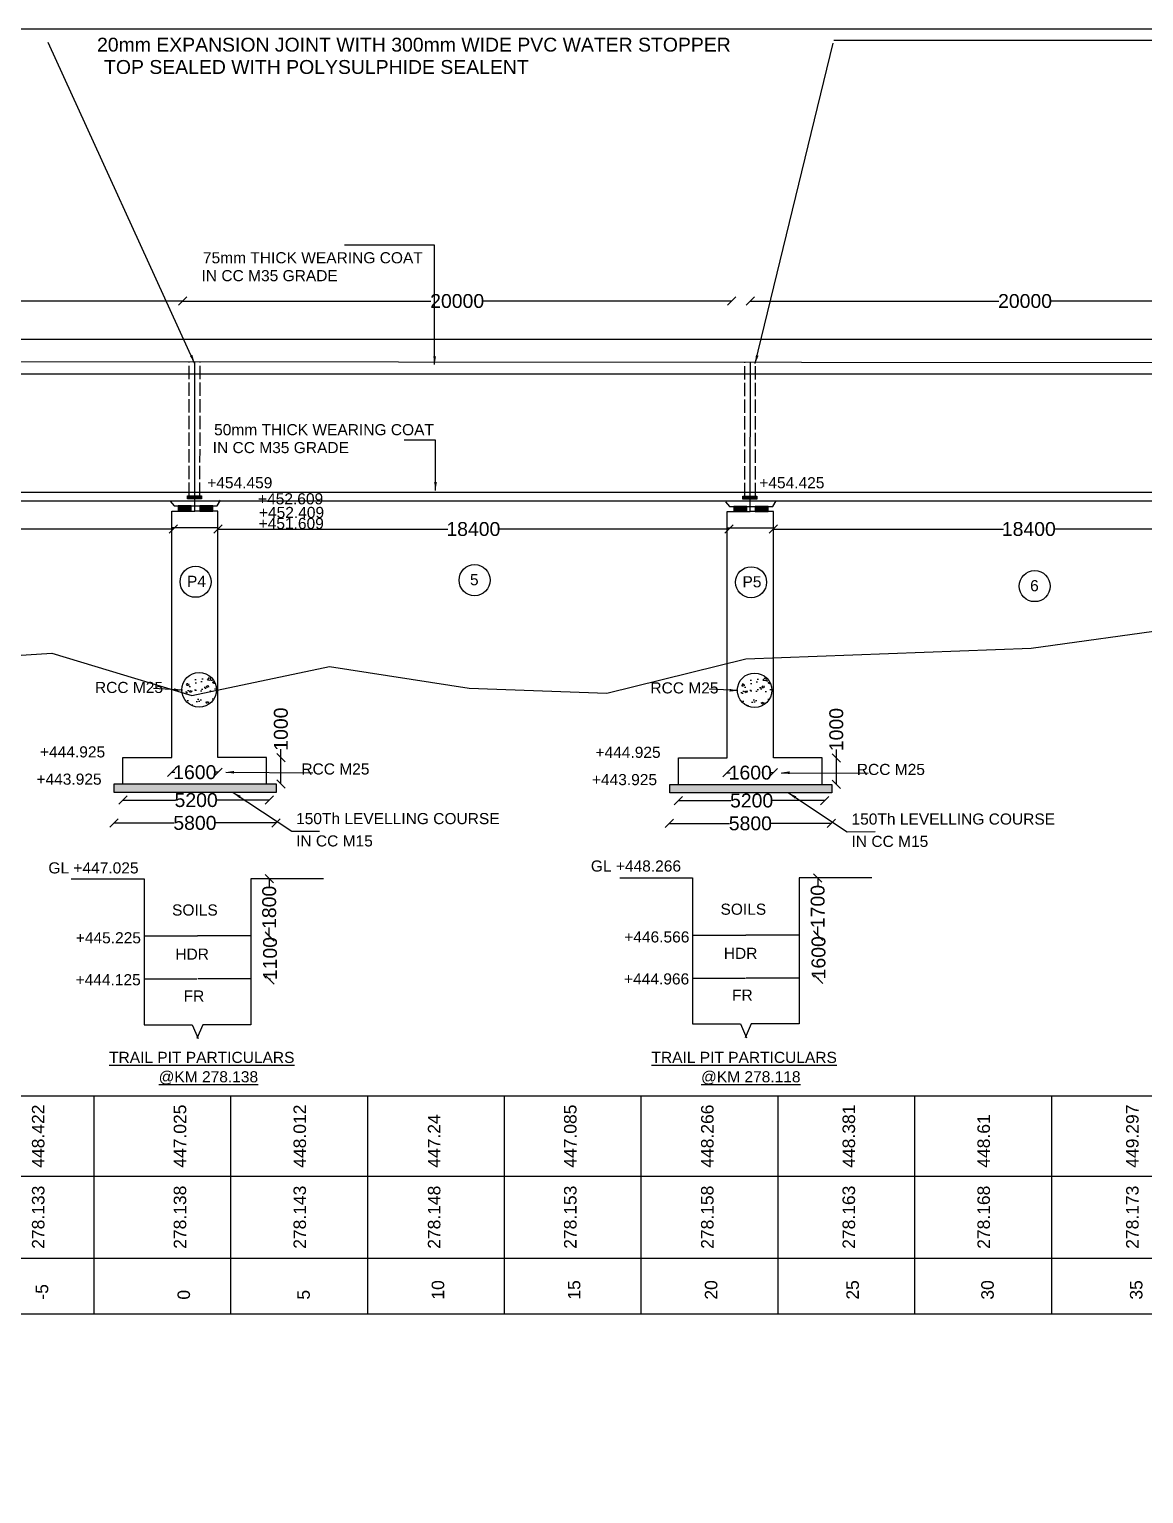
# Model space of a CAD drawing. Header units: millimetres. Extents: x 5124 to 3252586, y 2311 to 45846679.
# Drawn here: x 3092263 to 3132391, y 45793984 to 45846679 of the extents above; entities that cross this region are included whole.
import ezdxf

# ---------------------------------------------------------------- set-up
doc = ezdxf.new("R2010")
doc.units = ezdxf.units.MM
doc.header["$MEASUREMENT"] = 0
doc.linetypes.add('ACAD_ISO02W100', pattern=[15, 12, -3])
for name, color, linetype in [('DIMENSION', 7, 'Continuous'), ('DRAWING', 7, 'Continuous'), ('TEXT', 7, 'Continuous')]:
    doc.layers.add(name, color=color, linetype=linetype)
doc.styles.get("Standard").update_dxf_attribs({"font": 'arial.ttf'})
doc.dimstyles.get("Standard").update_dxf_attribs({"dimtxt": 500, "dimasz": 300, "dimexe": 0.18, "dimexo": 0.0625, "dimgap": 0.09, "dimtad": 0, "dimdec": 0, "dimzin": 0, "dimdsep": 46, "dimtxsty": 'Standard', "dimblk": 'OBLIQUE', "dimcen": 0.09, "dimse1": 1, "dimse2": 1, "dimadec": 0, "dimazin": 0, "dimtfac": 1, "dimtdec": 0, "dimtofl": 0, "dimtmove": 0, "dimatfit": 3, "dimfxl": 1, "dimtolj": 1, "dimtzin": 0, "dimarcsym": 0})

# ---------------------------------------------------------------- blocks, each defined once
blk = doc.blocks.new('_Oblique')
at = {"color": 0, "linetype": 'ByBlock', "lineweight": -2}
blk.add_line((-0.5, -0.5), (0.5, 0.5), dxfattribs=at)
blk = doc.blocks.new('*D35')
at = {"layer": 'Defpoints', "color": 0, "transparency": 16777216}
for p in [(3095638, 45819523), (3100907, 45819523), (3100907, 45818940)]:
    blk.add_point(p, dxfattribs=at)
at = {"layer": 'DIMENSION', "color": 0, "lineweight": -2, "transparency": 16777216}
for p, q in [((3095638, 45818940), (3097527, 45818940)), ((3100907, 45818940), (3099018, 45818940))]:
    blk.add_line(p, q, dxfattribs=at)
at = {"layer": 'DIMENSION', "color": 0, "lineweight": -2, "transparency": 16777216, "xscale": 300, "yscale": 300, "zscale": 300, "rotation": 180}
blk.add_blockref('_Oblique', (3095638, 45818940), dxfattribs=at)
at = {"layer": 'DIMENSION', "color": 0, "lineweight": -2, "transparency": 16777216, "xscale": 300, "yscale": 300, "zscale": 300}
blk.add_blockref('_Oblique', (3100907, 45818940), dxfattribs=at)
at = {"layer": 'DIMENSION', "color": 0, "transparency": 16777216, "insert": (3098272, 45818940), "char_height": 500, "attachment_point": 5}
blk.add_mtext('\\A1;5200', dxfattribs=at)
blk = doc.blocks.new('*D36')
at = {"layer": 'Defpoints', "color": 0, "transparency": 16777216}
for p in [(3095311, 45819218), (3101143, 45819218), (3101143, 45818119)]:
    blk.add_point(p, dxfattribs=at)
at = {"layer": 'DIMENSION', "color": 0, "lineweight": -2, "transparency": 16777216}
for p, q in [((3095311, 45818119), (3097481, 45818119)), ((3101143, 45818119), (3098973, 45818119))]:
    blk.add_line(p, q, dxfattribs=at)
at = {"layer": 'DIMENSION', "color": 0, "lineweight": -2, "transparency": 16777216, "xscale": 300, "yscale": 300, "zscale": 300, "rotation": 180}
blk.add_blockref('_Oblique', (3095311, 45818119), dxfattribs=at)
at = {"layer": 'DIMENSION', "color": 0, "lineweight": -2, "transparency": 16777216, "xscale": 300, "yscale": 300, "zscale": 300}
blk.add_blockref('_Oblique', (3101143, 45818119), dxfattribs=at)
at = {"layer": 'DIMENSION', "color": 0, "transparency": 16777216, "insert": (3098227, 45818119), "char_height": 500, "attachment_point": 5}
blk.add_mtext('\\A1;5800', dxfattribs=at)
blk = doc.blocks.new('*D37')
at = {"layer": 'Defpoints', "color": 0, "transparency": 16777216}
for p in [(3097391, 45820474), (3099054, 45820474), (3099054, 45819944)]:
    blk.add_point(p, dxfattribs=at)
at = {"layer": 'DIMENSION', "color": 0, "lineweight": -2, "transparency": 16777216}
for p, q in [((3097391, 45819944), (3097500, 45819944)), ((3099054, 45819944), (3098945, 45819944))]:
    blk.add_line(p, q, dxfattribs=at)
at = {"layer": 'DIMENSION', "color": 0, "lineweight": -2, "transparency": 16777216, "xscale": 300, "yscale": 300, "zscale": 300, "rotation": 180}
blk.add_blockref('_Oblique', (3097391, 45819944), dxfattribs=at)
at = {"layer": 'DIMENSION', "color": 0, "lineweight": -2, "transparency": 16777216, "xscale": 300, "yscale": 300, "zscale": 300}
blk.add_blockref('_Oblique', (3099054, 45819944), dxfattribs=at)
at = {"layer": 'DIMENSION', "color": 0, "transparency": 16777216, "insert": (3098223, 45819944), "char_height": 500, "attachment_point": 5}
blk.add_mtext('\\A1;1600', dxfattribs=at)
blk = doc.blocks.new('*D38')
at = {"layer": 'Defpoints', "color": 0, "transparency": 16777216}
for p in [(3100807, 45820474), (3101324, 45820474), (3100807, 45819523)]:
    blk.add_point(p, dxfattribs=at)
at = {"layer": 'DIMENSION', "color": 0, "lineweight": -2, "transparency": 16777216}
for p, q in [((3101324, 45820474), (3101324, 45820774)), ((3101324, 45819523), (3101324, 45820474))]:
    blk.add_line(p, q, dxfattribs=at)
at = {"layer": 'DIMENSION', "color": 0, "lineweight": -2, "transparency": 16777216, "xscale": 300, "yscale": 300, "zscale": 300}
for p, rotation in [((3101324, 45820474), 90), ((3101324, 45819523), 270)]:
    blk.add_blockref('_Oblique', p, dxfattribs=dict(at, rotation=rotation))
at = {"layer": 'DIMENSION', "color": 0, "transparency": 16777216, "insert": (3101324, 45821496), "char_height": 500, "attachment_point": 5, "rotation": 90}
blk.add_mtext('\\A1;1000', dxfattribs=at)
blk = doc.blocks.new('*D39')
at = {"layer": 'Defpoints', "color": 0, "transparency": 16777216}
for p in [(3115638, 45819507), (3120907, 45819507), (3120907, 45818924)]:
    blk.add_point(p, dxfattribs=at)
at = {"layer": 'DIMENSION', "color": 0, "lineweight": -2, "transparency": 16777216}
for p, q in [((3115638, 45818924), (3117527, 45818924)), ((3120907, 45818924), (3119018, 45818924))]:
    blk.add_line(p, q, dxfattribs=at)
at = {"layer": 'DIMENSION', "color": 0, "lineweight": -2, "transparency": 16777216, "xscale": 300, "yscale": 300, "zscale": 300, "rotation": 180}
blk.add_blockref('_Oblique', (3115638, 45818924), dxfattribs=at)
at = {"layer": 'DIMENSION', "color": 0, "lineweight": -2, "transparency": 16777216, "xscale": 300, "yscale": 300, "zscale": 300}
blk.add_blockref('_Oblique', (3120907, 45818924), dxfattribs=at)
at = {"layer": 'DIMENSION', "color": 0, "transparency": 16777216, "insert": (3118272, 45818924), "char_height": 500, "attachment_point": 5}
blk.add_mtext('\\A1;5200', dxfattribs=at)
blk = doc.blocks.new('*D40')
at = {"layer": 'Defpoints', "color": 0, "transparency": 16777216}
for p in [(3115311, 45819201), (3121143, 45819201), (3121143, 45818103)]:
    blk.add_point(p, dxfattribs=at)
at = {"layer": 'DIMENSION', "color": 0, "lineweight": -2, "transparency": 16777216}
for p, q in [((3115311, 45818103), (3117481, 45818103)), ((3121143, 45818103), (3118973, 45818103))]:
    blk.add_line(p, q, dxfattribs=at)
at = {"layer": 'DIMENSION', "color": 0, "lineweight": -2, "transparency": 16777216, "xscale": 300, "yscale": 300, "zscale": 300, "rotation": 180}
blk.add_blockref('_Oblique', (3115311, 45818103), dxfattribs=at)
at = {"layer": 'DIMENSION', "color": 0, "lineweight": -2, "transparency": 16777216, "xscale": 300, "yscale": 300, "zscale": 300}
blk.add_blockref('_Oblique', (3121143, 45818103), dxfattribs=at)
at = {"layer": 'DIMENSION', "color": 0, "transparency": 16777216, "insert": (3118227, 45818103), "char_height": 500, "attachment_point": 5}
blk.add_mtext('\\A1;5800', dxfattribs=at)
blk = doc.blocks.new('*D41')
at = {"layer": 'Defpoints', "color": 0, "transparency": 16777216}
for p in [(3117391, 45820457), (3119054, 45820457), (3119054, 45819928)]:
    blk.add_point(p, dxfattribs=at)
at = {"layer": 'DIMENSION', "color": 0, "lineweight": -2, "transparency": 16777216}
for p, q in [((3117391, 45819928), (3117500, 45819928)), ((3119054, 45819928), (3118945, 45819928))]:
    blk.add_line(p, q, dxfattribs=at)
at = {"layer": 'DIMENSION', "color": 0, "lineweight": -2, "transparency": 16777216, "xscale": 300, "yscale": 300, "zscale": 300, "rotation": 180}
blk.add_blockref('_Oblique', (3117391, 45819928), dxfattribs=at)
at = {"layer": 'DIMENSION', "color": 0, "lineweight": -2, "transparency": 16777216, "xscale": 300, "yscale": 300, "zscale": 300}
blk.add_blockref('_Oblique', (3119054, 45819928), dxfattribs=at)
at = {"layer": 'DIMENSION', "color": 0, "transparency": 16777216, "insert": (3118223, 45819928), "char_height": 500, "attachment_point": 5}
blk.add_mtext('\\A1;1600', dxfattribs=at)
blk = doc.blocks.new('*D42')
at = {"layer": 'Defpoints', "color": 0, "transparency": 16777216}
for p in [(3120807, 45820457), (3121323, 45820457), (3120807, 45819507)]:
    blk.add_point(p, dxfattribs=at)
at = {"layer": 'DIMENSION', "color": 0, "lineweight": -2, "transparency": 16777216}
for p, q in [((3121323, 45820457), (3121323, 45820757)), ((3121323, 45819507), (3121323, 45820457))]:
    blk.add_line(p, q, dxfattribs=at)
at = {"layer": 'DIMENSION', "color": 0, "lineweight": -2, "transparency": 16777216, "xscale": 300, "yscale": 300, "zscale": 300}
for p, rotation in [((3121323, 45820457), 90), ((3121323, 45819507), 270)]:
    blk.add_blockref('_Oblique', p, dxfattribs=dict(at, rotation=rotation))
at = {"layer": 'DIMENSION', "color": 0, "transparency": 16777216, "insert": (3121323, 45821480), "char_height": 500, "attachment_point": 5, "rotation": 90}
blk.add_mtext('\\A1;1000', dxfattribs=at)
blk = doc.blocks.new('*D60')
at = {"layer": 'Defpoints', "color": 0, "transparency": 16777216}
for p in [(2750615, 45825053), (3156961, 45824512), (3158080, 45824512)]:
    blk.add_point(p, dxfattribs=at)
at = {"layer": 'DIMENSION', "color": 0, "lineweight": -2, "transparency": 16777216}
for p, q in [((3156961, 45825053), (3156961, 45824512)), ((3156961, 45824512), (3156961, 45824212))]:
    blk.add_line(p, q, dxfattribs=at)
at = {"layer": 'DIMENSION', "color": 0, "lineweight": -2, "transparency": 16777216, "xscale": 300, "yscale": 300, "zscale": 300}
for p, rotation in [((3156961, 45825053), 90), ((3156961, 45824512), 270)]:
    blk.add_blockref('_Oblique', p, dxfattribs=dict(at, rotation=rotation))
at = {"layer": 'DIMENSION', "color": 0, "transparency": 16777216, "insert": (3156961, 45823660), "char_height": 500, "attachment_point": 5, "rotation": 90}
blk.add_mtext('\\A1;500', dxfattribs=at)
blk = doc.blocks.new('*D68')
at = {"layer": 'Defpoints', "color": 0, "lineweight": -2, "transparency": 16777216}
for p, q in [((3079054, 45828694), (3087337, 45828694)), ((3097452, 45828694), (3089170, 45828694))]:
    blk.add_line(p, q, dxfattribs=at)
at = {"layer": 'Defpoints', "color": 0, "transparency": 16777216}
for p in [(3079054, 45828984), (3097452, 45828984), (3097452, 45828694)]:
    blk.add_point(p, dxfattribs=at)
at = {"layer": 'Defpoints', "color": 0, "lineweight": -2, "transparency": 16777216, "xscale": 300, "yscale": 300, "zscale": 300, "rotation": 180}
blk.add_blockref('_Oblique', (3079054, 45828694), dxfattribs=at)
at = {"layer": 'Defpoints', "color": 0, "lineweight": -2, "transparency": 16777216, "xscale": 300, "yscale": 300, "zscale": 300}
blk.add_blockref('_Oblique', (3097452, 45828694), dxfattribs=at)
at = {"layer": 'Defpoints', "color": 0, "transparency": 16777216, "insert": (3088253, 45828694), "char_height": 500, "attachment_point": 5}
blk.add_mtext('\\A1;18400', dxfattribs=at)
blk = doc.blocks.new('*D69')
at = {"layer": 'Defpoints', "color": 0, "lineweight": -2, "transparency": 16777216}
for p, q in [((3099054, 45828694), (3107337, 45828694)), ((3117452, 45828694), (3109170, 45828694))]:
    blk.add_line(p, q, dxfattribs=at)
at = {"layer": 'Defpoints', "color": 0, "transparency": 16777216}
for p in [(3099054, 45828984), (3117452, 45828984), (3117452, 45828694)]:
    blk.add_point(p, dxfattribs=at)
at = {"layer": 'Defpoints', "color": 0, "lineweight": -2, "transparency": 16777216, "xscale": 300, "yscale": 300, "zscale": 300, "rotation": 180}
blk.add_blockref('_Oblique', (3099054, 45828694), dxfattribs=at)
at = {"layer": 'Defpoints', "color": 0, "lineweight": -2, "transparency": 16777216, "xscale": 300, "yscale": 300, "zscale": 300}
blk.add_blockref('_Oblique', (3117452, 45828694), dxfattribs=at)
at = {"layer": 'Defpoints', "color": 0, "transparency": 16777216, "insert": (3108253, 45828694), "char_height": 500, "attachment_point": 5}
blk.add_mtext('\\A1;18400', dxfattribs=at)
blk = doc.blocks.new('*D70')
at = {"layer": 'Defpoints', "color": 0, "lineweight": -2, "transparency": 16777216}
for p, q in [((3119054, 45828694), (3127337, 45828694)), ((3137452, 45828694), (3129170, 45828694))]:
    blk.add_line(p, q, dxfattribs=at)
at = {"layer": 'Defpoints', "color": 0, "transparency": 16777216}
for p in [(3119054, 45828984), (3137452, 45828984), (3137452, 45828694)]:
    blk.add_point(p, dxfattribs=at)
at = {"layer": 'Defpoints', "color": 0, "lineweight": -2, "transparency": 16777216, "xscale": 300, "yscale": 300, "zscale": 300, "rotation": 180}
blk.add_blockref('_Oblique', (3119054, 45828694), dxfattribs=at)
at = {"layer": 'Defpoints', "color": 0, "lineweight": -2, "transparency": 16777216, "xscale": 300, "yscale": 300, "zscale": 300}
blk.add_blockref('_Oblique', (3137452, 45828694), dxfattribs=at)
at = {"layer": 'Defpoints', "color": 0, "transparency": 16777216, "insert": (3128253, 45828694), "char_height": 500, "attachment_point": 5}
blk.add_mtext('\\A1;18400', dxfattribs=at)
blk = doc.blocks.new('*D77')
at = {"layer": 'Defpoints', "color": 0, "lineweight": -2, "transparency": 16777216}
for p, q in [((3078005, 45836898), (3086949, 45836898)), ((3097782, 45836898), (3088838, 45836898))]:
    blk.add_line(p, q, dxfattribs=at)
at = {"layer": 'Defpoints', "color": 0, "transparency": 16777216}
for p in [(3097782, 45836898), (3078005, 45836778), (3097782, 45836778)]:
    blk.add_point(p, dxfattribs=at)
at = {"layer": 'Defpoints', "color": 0, "lineweight": -2, "transparency": 16777216, "xscale": 300, "yscale": 300, "zscale": 300, "rotation": 180}
blk.add_blockref('_Oblique', (3078005, 45836898), dxfattribs=at)
at = {"layer": 'Defpoints', "color": 0, "lineweight": -2, "transparency": 16777216, "xscale": 300, "yscale": 300, "zscale": 300}
blk.add_blockref('_Oblique', (3097782, 45836898), dxfattribs=at)
at = {"layer": 'Defpoints', "color": 0, "transparency": 16777216, "insert": (3087893, 45836898), "char_height": 500, "attachment_point": 5}
blk.add_mtext('\\A1;20000', dxfattribs=at)
blk = doc.blocks.new('*D78')
at = {"layer": 'Defpoints', "color": 0, "lineweight": -2, "transparency": 16777216}
for p, q in [((3097782, 45836898), (3106726, 45836898)), ((3117558, 45836898), (3108614, 45836898))]:
    blk.add_line(p, q, dxfattribs=at)
at = {"layer": 'Defpoints', "color": 0, "transparency": 16777216}
for p in [(3117558, 45836898), (3097782, 45836778), (3117558, 45836778)]:
    blk.add_point(p, dxfattribs=at)
at = {"layer": 'Defpoints', "color": 0, "lineweight": -2, "transparency": 16777216, "xscale": 300, "yscale": 300, "zscale": 300, "rotation": 180}
blk.add_blockref('_Oblique', (3097782, 45836898), dxfattribs=at)
at = {"layer": 'Defpoints', "color": 0, "lineweight": -2, "transparency": 16777216, "xscale": 300, "yscale": 300, "zscale": 300}
blk.add_blockref('_Oblique', (3117558, 45836898), dxfattribs=at)
at = {"layer": 'Defpoints', "color": 0, "transparency": 16777216, "insert": (3107670, 45836898), "char_height": 500, "attachment_point": 5}
blk.add_mtext('\\A1;20000', dxfattribs=at)
blk = doc.blocks.new('*D79')
at = {"layer": 'Defpoints', "color": 0, "lineweight": -2, "transparency": 16777216}
for p, q in [((3118229, 45836898), (3127173, 45836898)), ((3138005, 45836898), (3129061, 45836898))]:
    blk.add_line(p, q, dxfattribs=at)
at = {"layer": 'Defpoints', "color": 0, "transparency": 16777216}
for p in [(3138005, 45836898), (3118229, 45836778), (3138005, 45836778)]:
    blk.add_point(p, dxfattribs=at)
at = {"layer": 'Defpoints', "color": 0, "lineweight": -2, "transparency": 16777216, "xscale": 300, "yscale": 300, "zscale": 300, "rotation": 180}
blk.add_blockref('_Oblique', (3118229, 45836898), dxfattribs=at)
at = {"layer": 'Defpoints', "color": 0, "lineweight": -2, "transparency": 16777216, "xscale": 300, "yscale": 300, "zscale": 300}
blk.add_blockref('_Oblique', (3138005, 45836898), dxfattribs=at)
at = {"layer": 'Defpoints', "color": 0, "transparency": 16777216, "insert": (3128117, 45836898), "char_height": 500, "attachment_point": 5}
blk.add_mtext('\\A1;20000', dxfattribs=at)
blk = doc.blocks.new('*D92')
at = {"layer": 'Defpoints', "color": 0, "transparency": 16777216}
for p in [(3119983, 45816142), (3120652, 45816142), (3119968, 45814082)]:
    blk.add_point(p, dxfattribs=at)
at = {"layer": 'DIMENSION', "color": 0, "lineweight": -2, "transparency": 16777216}
for p, q in [((3120652, 45816142), (3120652, 45815834)), ((3120652, 45814082), (3120652, 45814390))]:
    blk.add_line(p, q, dxfattribs=at)
at = {"layer": 'DIMENSION', "color": 0, "lineweight": -2, "transparency": 16777216, "xscale": 300, "yscale": 300, "zscale": 300}
for p, rotation in [((3120652, 45816142), 90), ((3120652, 45814082), 270)]:
    blk.add_blockref('_Oblique', p, dxfattribs=dict(at, rotation=rotation))
at = {"layer": 'DIMENSION', "color": 0, "transparency": 16777216, "insert": (3120652, 45815112), "char_height": 500, "attachment_point": 5, "rotation": 90}
blk.add_mtext('\\A1;1700', dxfattribs=at)
blk = doc.blocks.new('*D91')
at = {"layer": 'Defpoints', "color": 0, "transparency": 16777216}
for p in [(3120013, 45814042), (3120682, 45814042), (3120013, 45812497)]:
    blk.add_point(p, dxfattribs=at)
at = {"layer": 'DIMENSION', "color": 0, "lineweight": -2, "transparency": 16777216}
for p, q in [((3120682, 45814042), (3120682, 45813992)), ((3120682, 45812497), (3120682, 45812547))]:
    blk.add_line(p, q, dxfattribs=at)
at = {"layer": 'DIMENSION', "color": 0, "lineweight": -2, "transparency": 16777216, "xscale": 300, "yscale": 300, "zscale": 300}
for p, rotation in [((3120682, 45814042), 90), ((3120682, 45812497), 270)]:
    blk.add_blockref('_Oblique', p, dxfattribs=dict(at, rotation=rotation))
at = {"layer": 'DIMENSION', "color": 0, "transparency": 16777216, "insert": (3120682, 45813269), "char_height": 500, "attachment_point": 5, "rotation": 90}
blk.add_mtext('\\A1;1600', dxfattribs=at)
blk = doc.blocks.new('*D99')
at = {"layer": 'Defpoints', "color": 0, "transparency": 16777216}
for p in [(3100236, 45816113), (3100904, 45816113), (3100220, 45814053)]:
    blk.add_point(p, dxfattribs=at)
at = {"layer": 'DIMENSION', "color": 0, "lineweight": -2, "transparency": 16777216}
for p, q in [((3100904, 45816113), (3100904, 45815805)), ((3100904, 45814053), (3100904, 45814360))]:
    blk.add_line(p, q, dxfattribs=at)
at = {"layer": 'DIMENSION', "color": 0, "lineweight": -2, "transparency": 16777216, "xscale": 300, "yscale": 300, "zscale": 300}
for p, rotation in [((3100904, 45816113), 90), ((3100904, 45814053), 270)]:
    blk.add_blockref('_Oblique', p, dxfattribs=dict(at, rotation=rotation))
at = {"layer": 'DIMENSION', "color": 0, "transparency": 16777216, "insert": (3100904, 45815083), "char_height": 500, "attachment_point": 5, "rotation": 90}
blk.add_mtext('\\A1;1800', dxfattribs=at)
blk = doc.blocks.new('*D100')
at = {"layer": 'Defpoints', "color": 0, "transparency": 16777216}
for p in [(3100266, 45814013), (3100934, 45814013), (3100266, 45812467)]:
    blk.add_point(p, dxfattribs=at)
at = {"layer": 'DIMENSION', "color": 0, "lineweight": -2, "transparency": 16777216}
for p, q in [((3100934, 45814013), (3100934, 45813962)), ((3100934, 45812467), (3100934, 45812518))]:
    blk.add_line(p, q, dxfattribs=at)
at = {"layer": 'DIMENSION', "color": 0, "lineweight": -2, "transparency": 16777216, "xscale": 300, "yscale": 300, "zscale": 300}
for p, rotation in [((3100934, 45814013), 90), ((3100934, 45812467), 270)]:
    blk.add_blockref('_Oblique', p, dxfattribs=dict(at, rotation=rotation))
at = {"layer": 'DIMENSION', "color": 0, "transparency": 16777216, "insert": (3100934, 45813240), "char_height": 500, "attachment_point": 5, "rotation": 90}
blk.add_mtext('\\A1;1100', dxfattribs=at)

msp = doc.modelspace()

# ---------------------------------------------------------------- hatches: boundary and pattern name
at = {"layer": 'DRAWING'}
for points in [[(3098096.8, 45829528.1), (3097628.8, 45829528.1), (3097628.8, 45829343), (3098096.8, 45829343)], [(3098869.4, 45829528.1), (3098401.5, 45829528.1), (3098401.5, 45829343), (3098869.4, 45829343)], [(3118096.8, 45829511.8), (3117628.8, 45829511.8), (3117628.8, 45829326.7), (3118096.8, 45829326.7)], [(3118869.4, 45829511.8), (3118401.5, 45829511.8), (3118401.5, 45829326.7), (3118869.4, 45829326.7)], [(3101157.5, 45819523.4), (3095325.6, 45819523.4), (3095325.6, 45819217.7), (3101157.5, 45819217.7)], [(3121157.5, 45819507.1), (3115325.6, 45819507.1), (3115325.6, 45819201.5), (3121157.5, 45819201.5)]]:
    msp.add_hatch(color=256, dxfattribs=at).paths.add_polyline_path(points)
h = msp.add_hatch(color=256, dxfattribs=at)
h.paths.add_polyline_path([(3098464.1, 45829892.1), (3098223, 45829892.1), (3098222.9, 45829787.6), (3098464.1, 45829787.6)])
h.paths.add_polyline_path([(3098223, 45829892.1), (3097958.2, 45829892.1), (3097958.2, 45829787.6), (3098222.9, 45829787.6)])
h = msp.add_hatch(color=256, dxfattribs=at)
h.paths.add_polyline_path([(3118464.1, 45829875.8), (3118222.9, 45829875.8), (3118222.9, 45829771.4), (3118464.1, 45829771.4)])
h.paths.add_polyline_path([(3118222.9, 45829875.8), (3117958.2, 45829875.8), (3117958.2, 45829771.4), (3118222.9, 45829771.4)])
h = msp.add_hatch(dxfattribs=at)
h.set_pattern_fill('AR-CONC', color=256, scale=100, style=0)
h.set_pattern_definition([(50, (79433.34, -2600.4), (717.2601826, -62.752135), [75, -825]), (355, (79433.34, -2600.4), (-138.751334, 752.192134), [60, -660]), (100.4514, (79493.1, -2605.6), (578.509382, 689.439542), [63.74019, -701.142112]), (46.1842, (79433.3, -2400.4), (1067.241049, -165.519014), [112.5, -1237.5]), (96.6356, (79522.3, -2414.2), (934.662706, 974.11787), [95.610288, -1051.713]), (351.1842, (79433.3, -2400.4), (934.661945, 974.1186), [90, -990]), (21, (79533.34, -2450.4), (596.907052, -402.618891), [75, -825]), (326, (79533.34, -2450.4), (243.315332, 725.150045), [60, -660]), (71.4514, (79583.1, -2483.9), (840.222629, 322.530497), [63.74019, -701.142112]), (37.5, (79433.34, -2600.38), (12.1598553, 332.8938538), [0, -652, 0, -670, 0, -662.5]), (7.5, (79433.34, -2600.38), (263.0695374, 394.411712), [0, -382, 0, -637, 0, -252.5]), (327.5, (79210.34, -2600.38), (533.8224362, -22.5548717), [0, -250, 0, -780, 0, -1035]), (317.5, (79110.34, -2600.38), (583.1861693, 100.1049823), [0, -325, 0, -518, 0, -735])])
h.paths.add_polyline_path([(3099001.3, 45822909.4, 1), (3097757.5, 45822909.4, 1)])
h = msp.add_hatch(dxfattribs=at)
h.set_pattern_fill('AR-CONC', color=256, scale=100, style=0)
h.set_pattern_definition([(50, (99433.33, -2616.6), (717.2601826, -62.752135), [75, -825]), (355, (99433.3, -2616.6), (-138.751334, 752.192134), [60, -660]), (100.4514, (99493.1, -2621.8), (578.509382, 689.439542), [63.74019, -701.142112]), (46.1842, (99433.3, -2416.6), (1067.241049, -165.519014), [112.5, -1237.5]), (96.6356, (99522.3, -2430.4), (934.662706, 974.11787), [95.610288, -1051.713]), (351.1842, (99433.3, -2416.6), (934.661945, 974.1186), [90, -990]), (21, (99533.33, -2466.6), (596.907052, -402.618891), [75, -825]), (326, (99533.3, -2466.6), (243.315332, 725.150045), [60, -660]), (71.4514, (99583.1, -2500.16), (840.222629, 322.530497), [63.74019, -701.142112]), (37.5, (99433.33, -2616.6), (12.1598553, 332.8938538), [0, -652, 0, -670, 0, -662.5]), (7.5, (99433.33, -2616.6), (263.0695374, 394.411712), [0, -382, 0, -637, 0, -252.5]), (327.5, (99210.33, -2616.6), (533.8224362, -22.5548717), [0, -250, 0, -780, 0, -1035]), (317.5, (99110.33, -2616.6), (583.1861693, 100.1049823), [0, -325, 0, -518, 0, -735])])
h.paths.add_polyline_path([(3119001.3, 45822893.1, 1), (3117757.5, 45822893.1, 1)])

# ---------------------------------------------------------------- linework, layer by layer
at = {"layer": 'DIMENSION'}
msp.add_lwpolyline([(3018294, 45834283.1), (3178114.6, 45834283.1), (3178114.6, 45834645.7)], dxfattribs=at)
for centre in [(3098252.1, 45826797.5), (3108296.1, 45826856.1), (3118252.1, 45826781.2), (3128464.6, 45826641.1)]:
    msp.add_circle(centre, 558.5, dxfattribs=at)
at = {"layer": 'DRAWING'}
for points in [[(3235483.2, 45846678.7), (2993828.2, 45846678.7), (2993828.2, 45712015.7), (3235483.2, 45712015.7)], [(3018478.3, 45835531.2), (3178114.6, 45835531.2), (3178114.6, 45834645.7), (3018478.3, 45834775.2)], [(3097628.8, 45829343), (3098096.8, 45829343), (3098096.8, 45829528.1), (3097628.8, 45829528.1)], [(3097958.2, 45829892.1), (3098464.1, 45829892.1), (3098464.1, 45829787.6), (3097958.2, 45829787.6)], [(3098401.5, 45829343), (3098869.4, 45829343), (3098869.4, 45829528.1), (3098401.5, 45829528.1)], [(3117628.8, 45829326.7), (3118096.8, 45829326.7), (3118096.8, 45829511.8), (3117628.8, 45829511.8)], [(3117958.2, 45829875.8), (3118464.1, 45829875.8), (3118464.1, 45829771.4), (3117958.2, 45829771.4)], [(3118401.5, 45829326.7), (3118869.4, 45829326.7), (3118869.4, 45829511.8), (3118401.5, 45829511.8)], [(3095325.6, 45819523.4), (3101157.5, 45819523.4), (3101157.5, 45819217.7), (3095325.6, 45819217.7)], [(3115325.6, 45819507.1), (3121157.5, 45819507.1), (3121157.5, 45819201.5), (3115325.6, 45819201.5)], [(2994867.2, 45808300.7), (3198954.6, 45808300.7), (3198954.6, 45800440.5), (2994867.2, 45800440.5)], [(2994867.2, 45805415.5), (3190595.5, 45805415.5), (3190595.5, 45802449.2), (2994867.2, 45802449.2)]]:
    msp.add_lwpolyline(points, close=True, dxfattribs=at)
for points in [[(3177868.6, 45846270.1), (3121234.2, 45846270.1)], [(3098222.5, 45829343), (3098226.9, 45834710.5)], [(3098222.5, 45829343), (3098226.9, 45834710.5)], [(3118222.5, 45829326.7), (3118226.9, 45834694.2)], [(3118222.5, 45829326.7), (3118226.9, 45834694.2)], [(2997724.9, 45830023.8), (3198820.7, 45830023.8)], [(3178035.3, 45829703.4), (3059114.2, 45829703.4)], [(3097333.3, 45829696.9), (3097477.9, 45829527.7), (3097628.8, 45829528.1)], [(3098096.8, 45829528.1), (3098401.5, 45829528.1), (3099030.3, 45829528.1), (3099150.2, 45829732.2)], [(3117333.3, 45829680.7), (3117477.9, 45829511.5), (3117628.8, 45829511.8)], [(3118096.8, 45829511.8), (3118401.5, 45829511.8), (3119030.2, 45829511.8), (3119150.2, 45829715.9)], [(3085483.2, 45823743.5), (3093072, 45824227.9), (3098115.2, 45822710.3), (3103070.2, 45823744.1), (3108106.7, 45822969.3), (3113061.7, 45822793.4), (3118060.9, 45824025.1), (3128337.1, 45824404.1), (3133534.4, 45825130), (3139238.1, 45825723.8), (3148016.6, 45826763), (3159523.8, 45827598.9), (3162849, 45828126.7), (3172769, 45828722.1), (3179155.5, 45828854.1), (3186098.7, 45829338.6)], [(3095637.7, 45819523.4), (3095637.7, 45820473.5), (3097390.6, 45820473.5), (3097390.6, 45829343), (3098222.5, 45829343)], [(3100807.4, 45819523.4), (3100807.4, 45820473.5), (3099054.4, 45820473.5), (3099054.4, 45829343), (3098222.5, 45829343)], [(3115637.7, 45819507.1), (3115637.7, 45820457.3), (3117390.6, 45820457.3), (3117390.6, 45829326.7), (3118222.5, 45829326.7)], [(3120807.3, 45819507.1), (3120807.3, 45820457.3), (3119054.4, 45820457.3), (3119054.4, 45829326.7), (3118222.5, 45829326.7)], [(3097390.6, 45828750.3), (3099054.4, 45828750.3)], [(3117390.6, 45828734.1), (3119054.4, 45828734.1)], [(3093773.9, 45816112.5), (3096395.2, 45816112.5), (3096395.2, 45812507)], [(3102857, 45816112.5), (3100235.7, 45816112.5), (3100235.7, 45812507)], [(3113521.7, 45816141.8), (3116143, 45816141.8), (3116143, 45812536.2)], [(3122604.8, 45816141.8), (3119983.5, 45816141.8), (3119983.5, 45812536.2)], [(3096410.7, 45814052.7), (3098315.5, 45814052.7)], [(3100220.2, 45814052.7), (3098315.5, 45814052.7)], [(3116158.5, 45814082), (3118063.2, 45814082)], [(3119968, 45814082), (3118063.2, 45814082)], [(3096395.2, 45812507), (3096395.2, 45810857.5), (3098124.1, 45810857.5), (3098339.1, 45810361.9)], [(3096395.2, 45812507), (3098300, 45812507)], [(3100235.7, 45812507), (3100235.7, 45810857.5), (3098506.8, 45810857.5), (3098291.8, 45810361.9)], [(3100235.7, 45812507), (3098331, 45812507)], [(3116143, 45812536.2), (3116143, 45810886.7), (3117871.9, 45810886.7), (3118086.9, 45810391.2)], [(3116143, 45812536.2), (3118047.7, 45812536.2)], [(3119983.5, 45812536.2), (3119983.5, 45810886.7), (3118254.6, 45810886.7), (3118039.6, 45810391.2)], [(3119983.5, 45812536.2), (3118078.7, 45812536.2)], [(3094588.2, 45808300.7), (3094588.2, 45800440.5)], [(3099513.5, 45808300.7), (3099513.5, 45800440.5)], [(3104438.7, 45808300.7), (3104438.7, 45800440.5)], [(3109363.9, 45808300.7), (3109363.9, 45800440.5)], [(3114289.2, 45808300.7), (3114289.2, 45800440.5)], [(3119214.4, 45808300.7), (3119214.4, 45800440.5)], [(3124139.6, 45808300.7), (3124139.6, 45800440.5)], [(3129064.9, 45808300.7), (3129064.9, 45800440.5)]]:
    msp.add_lwpolyline(points, dxfattribs=at)
at = {"layer": 'DRAWING', "linetype": 'ACAD_ISO02W100', "ltscale": 40}
for points in [[(3098022.1, 45829892.1), (3098026, 45834710.3)], [(3098409.3, 45829892.1), (3098413.2, 45834710.3)], [(3118022.1, 45829875.8), (3118026, 45834694.1)], [(3118409.3, 45829875.8), (3118413.2, 45834694.1)]]:
    msp.add_lwpolyline(points, dxfattribs=at)
at = {"layer": 'DRAWING'}
for centre in [(3098379.4, 45822909.4), (3118379.4, 45822893.1)]:
    msp.add_circle(centre, 621.9, dxfattribs=at)

# ---------------------------------------------------------------- texts
at = {"layer": 'DIMENSION'}
for s, height, p in [('20mm EXPANSION JOINT WITH 300mm WIDE PVC WATER STOPPER', 500, (3094703.5, 45845876)), ('TOP SEALED WITH POLYSULPHIDE SEALENT', 500, (3094955.9, 45845072.7)), ('75mm THICK WEARING COAT ', 400, (3098516.7, 45838257.8)), ('IN CC M35 GRADE ', 400, (3098466.3, 45837613.6)), ('50mm THICK WEARING COAT ', 400, (3098918.2, 45832071.3)), ('IN CC M35 GRADE ', 400, (3098867.8, 45831427.1)), ('+454.459', 400, (3098670, 45830163)), ('+454.425', 400, (3118547.9, 45830163)), ('+452.609', 400, (3100500.8, 45829583.7)), ('+452.409', 400, (3100532.9, 45829092.2)), ('+451.609', 400, (3100522.2, 45828696.8)), ('P4', 400, (3097943, 45826614.6)), ('5', 400, (3108131.5, 45826673.2)), ('P5', 400, (3117943, 45826598.3)), ('6', 400, (3128300, 45826458.2)), ('RCC M25', 400, (3094627.6, 45822796.4)), ('RCC M25', 400, (3114627.6, 45822780.2)), ('+444.925', 400, (3092649.9, 45820478)), ('+444.925', 400, (3112649.9, 45820461.8)), ('RCC M25', 400, (3102059.8, 45819862.4)), ('RCC M25', 400, (3122059.8, 45819846.1)), ('+443.925', 400, (3092521.6, 45819496.1)), ('+443.925', 400, (3112521.6, 45819479.9)), ('150Th LEVELLING COURSE', 400, (3101870, 45818076.7)), ('150Th LEVELLING COURSE', 400, (3121870, 45818060.5)), ('IN CC M15', 400, (3101870, 45817273.5)), ('IN CC M15', 400, (3121870, 45817257.3)), ('GL +448.266', 400, (3112484, 45816370.4)), ('GL +447.025', 400, (3092951.4, 45816303.1)), ('SOILS', 400, (3117151.7, 45814816.7)), ('SOILS', 400, (3097403.9, 45814787.5)), ('+445.225', 400, (3093938, 45813789.2)), ('+446.566', 400, (3113685.8, 45813818.4)), ('HDR', 400, (3117270.8, 45813228.7)), ('HDR', 400, (3097523.1, 45813199.5)), ('+444.125', 400, (3093931.3, 45812278.9)), ('+444.966', 400, (3113679.1, 45812308.1)), ('FR', 400, (3097819.2, 45811693.3)), ('FR', 400, (3117567, 45811722.5)), ('%%UTRAIL PIT PARTICULARS', 400, (3095136.3, 45809484.4)), ('%%UTRAIL PIT PARTICULARS', 400, (3114666.6, 45809484.4)), ('%%U@KM 278.138', 400, (3096922.8, 45808787.3)), ('%%U@KM 278.118', 400, (3116453.1, 45808787.3))]:
    msp.add_text(s, height=height, dxfattribs=at).set_placement(p)
at = {"layer": 'TEXT'}
for s, p in [('448.422', (3092808.8, 45805713.6)), ('447.025', (3097914.1, 45805713.6)), ('448.012', (3102227.2, 45805713.6)), ('447.085', (3111967.7, 45805713.6)), ('448.266', (3116901.1, 45805713.6)), ('448.381', (3121995.9, 45805713.6)), ('449.297', (3132206.7, 45805713.6)), ('447.24', (3107064.9, 45805713.6)), ('448.61', (3126852.7, 45805713.6)), ('278.133', (3092808.8, 45802796.4)), ('278.138', (3097914.1, 45802796.4)), ('278.143', (3102227.2, 45802796.4)), ('278.148', (3107064.9, 45802796.4)), ('278.153', (3111967.7, 45802796.4)), ('278.158', (3116901.1, 45802796.4)), ('278.163', (3121995.9, 45802796.4)), ('278.168', (3126852.7, 45802796.4)), ('278.173', (3132206.7, 45802796.4)), ('-5', (3092946, 45800967.1)), ('10', (3107202.1, 45800967.1)), ('15', (3112104.9, 45800967.1)), ('20', (3117038.3, 45800967.1)), ('25', (3122133.1, 45800967.1)), ('30', (3126989.9, 45800967.1)), ('35', (3132343.9, 45800967.1)), ('0', (3098051.3, 45800967.1)), ('5', (3102364.4, 45800967.1))]:
    msp.add_text(s, height=450, rotation=90, dxfattribs=at).set_placement(p)

# ---------------------------------------------------------------- dimensions: what is measured, and where the dimension line sits
at = {"layer": 'Defpoints'}
for base, p1, p2, text, picture, middle in [((3097781.7, 45836897.9), (3078005.1, 45836778.1), (3097781.7, 45836778.1), '20000', '*D77', (3087893.4, 45836897.9)), ((3117558.3, 45836897.9), (3097781.7, 45836778.1), (3117558.3, 45836778.1), '20000', '*D78', (3107670, 45836897.9)), ((3138005.2, 45836897.9), (3118228.6, 45836778.1), (3138005.2, 45836778.1), '20000', '*D79', (3128116.9, 45836897.9)), ((3097452.4, 45828694.4), (3079054.4, 45828984.1), (3097452.4, 45828984.1), '18400', '*D68', (3088253.4, 45828694.4)), ((3117452.4, 45828694.4), (3099054.4, 45828984.1), (3117452.4, 45828984.1), '18400', '*D69', (3108253.4, 45828694.4)), ((3137452.4, 45828694.4), (3119054.4, 45828984.1), (3137452.4, 45828984.1), '18400', '*D70', (3128253.4, 45828694.4))]:
    dim = msp.add_linear_dim(base=base, p1=p1, p2=p2, text=text, dimstyle='Standard', dxfattribs=at)
    dim.commit()
    dim.dimension.update_dxf_attribs({"geometry": picture, "text_midpoint": middle})
at = {"layer": 'DIMENSION'}
for base, p1, p2, text, picture, middle in [((3156961.4, 45824511.9), (2750615.4, 45825052.9), (3158080, 45824511.9), '500', '*D60', (3156961.4, 45823660.3)), ((3101323.5, 45820473.5), (3100807.4, 45819523.4), (3100807.4, 45820473.5), '1000', '*D38', (3101323.5, 45821495.8)), ((3121323.5, 45820457.3), (3120807.3, 45819507.1), (3120807.3, 45820457.3), '1000', '*D42', (3121323.5, 45821479.6)), ((3100904.4, 45816112.5), (3100220.2, 45814052.7), (3100235.7, 45816112.5), '1800', '*D99', (3100904.4, 45815082.6)), ((3120652.1, 45816141.8), (3119968, 45814082), (3119983.5, 45816141.8), '1700', '*D92', (3120652.1, 45815111.9)), ((3100934.3, 45814013), (3100265.6, 45812467.3), (3100265.6, 45814013), '1100', '*D100', (3100934.3, 45813240.2)), ((3120682.1, 45814042.3), (3120013.4, 45812496.5), (3120013.4, 45814042.3), '1600', '*D91', (3120682.1, 45813269.4))]:
    dim = msp.add_linear_dim(base=base, p1=p1, p2=p2, angle=90, text=text, dimstyle='Standard', dxfattribs=at)
    dim.commit()
    dim.dimension.update_dxf_attribs({"geometry": picture, "text_midpoint": middle})
for base, p1, p2, text, picture, middle in [((3099054.4, 45819944.2), (3097390.6, 45820473.5), (3099054.4, 45820473.5), '1600', '*D37', (3098222.5, 45819944.2)), ((3119054.4, 45819928), (3117390.6, 45820457.3), (3119054.4, 45820457.3), '1600', '*D41', (3118222.5, 45819928)), ((3100907.3, 45818940.5), (3095637.7, 45819523.4), (3100907.3, 45819523.4), '5200', '*D35', (3098272.5, 45818940.5)), ((3120907.3, 45818924.2), (3115637.7, 45819507.1), (3120907.3, 45819507.1), '5200', '*D39', (3118272.5, 45818924.2)), ((3101143.1, 45818119.2), (3095311.2, 45819217.7), (3101143.1, 45819217.7), '5800', '*D36', (3098227.1, 45818119.2)), ((3121143.1, 45818103), (3115311.1, 45819201.5), (3121143.1, 45819201.5), '5800', '*D40', (3118227.1, 45818103))]:
    dim = msp.add_linear_dim(base=base, p1=p1, p2=p2, text=text, dimstyle='Standard', dxfattribs=at)
    dim.commit()
    dim.dimension.update_dxf_attribs({"geometry": picture, "text_midpoint": middle})

# ---------------------------------------------------------------- leaders
for points in [[(3097777.4, 45822896.4), (3096738.7, 45822952.2)], [(3117777.4, 45822880.2), (3116738.7, 45822936)], [(3099339.7, 45819945.4), (3102470.9, 45819922.7)], [(3119339.7, 45819929.2), (3122470.9, 45819906.5)], [(3099602.6, 45819217.7), (3101717.2, 45817819.7), (3102717.4, 45817829.8)], [(3119602.6, 45819201.5), (3121717.2, 45817803.5), (3122717.4, 45817813.5)]]:
    msp.add_leader(points, dimstyle='Standard', override={"dimgap": 0.09, "dimtad": 0}, dxfattribs=at)
at = {"layer": 'DRAWING'}
for points in [[(3098216.6, 45834668.5), (3092949.6, 45846198.6)], [(3118403, 45834652.1), (3121212.7, 45846182.2)], [(3106859.3, 45834615.8), (3106859.3, 45838910.5), (3103619.2, 45838910.5)], [(3106890, 45830088), (3106890, 45831889.8), (3105759.6, 45831889.8)]]:
    msp.add_leader(points, dimstyle='Standard', override={"dimgap": 0.09, "dimtad": 0}, dxfattribs=at)

doc.saveas('drawing.dxf')
